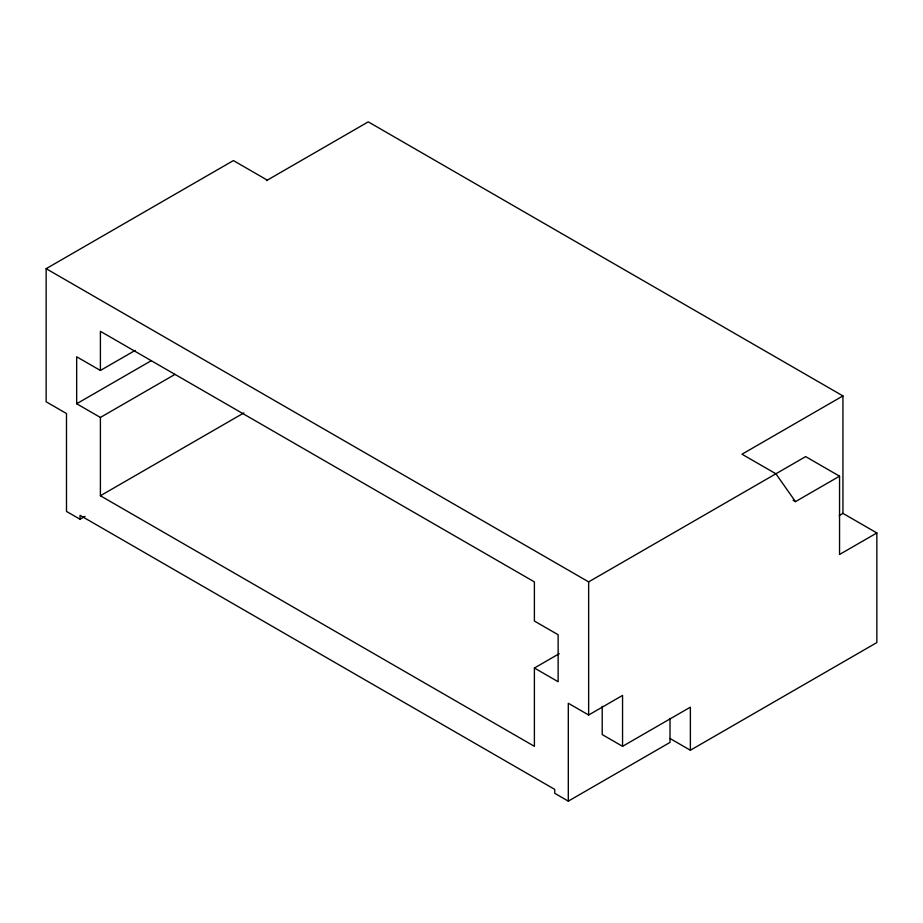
<?xml version="1.0" encoding="UTF-8"?>
<svg xmlns="http://www.w3.org/2000/svg" width="923" height="923" viewBox="0 0 923 923"><rect width="100%" height="100%" fill="white"/><g stroke="black" fill="none" stroke-linecap="round" stroke-linejoin="round"><path stroke-width="1.38" d="M85.02 516.384L80.059 519.245L66.491 511.423L66.491 413.539L46.15 401.793L46.15 268.674L233.404 160.567L267.312 180.147M266.447 180.643L368.254 121.859L842.941 395.921L842.941 513.373L876.85 532.952L876.85 642.57L690.369 750.237L670.017 738.492M174.943 374.415L100.399 417.45L76.667 403.755L76.667 356.774L100.399 370.469L135.185 350.394M76.667 403.755L151.21 360.72M100.399 417.45L100.399 495.755L243.926 412.893M842.941 395.921L741.988 454.208L775.897 473.776L795.476 501.627L839.549 476.176L839.549 554.481L876.85 532.952M46.15 268.674L588.643 581.882L805.652 456.608L839.549 476.176M100.399 495.755L534.394 746.326L534.394 668.021L559.246 653.68M839.215 515.53L842.941 513.373M80.059 519.245L80.059 515.334L554.746 789.396L554.746 793.307L568.303 801.141L568.303 703.257L588.643 715.002L622.552 695.423L622.552 746.326L602.211 734.581L602.211 706.303M622.552 746.326L690.369 707.18L690.369 750.237M568.303 801.141L670.017 742.415L670.017 718.394M793.053 500.231L795.476 501.627M534.394 668.021L558.138 681.728L558.138 634.747L534.394 621.041L534.394 581.894L100.399 331.322L100.399 370.469M588.643 581.882L588.643 715.002"/></g></svg>
